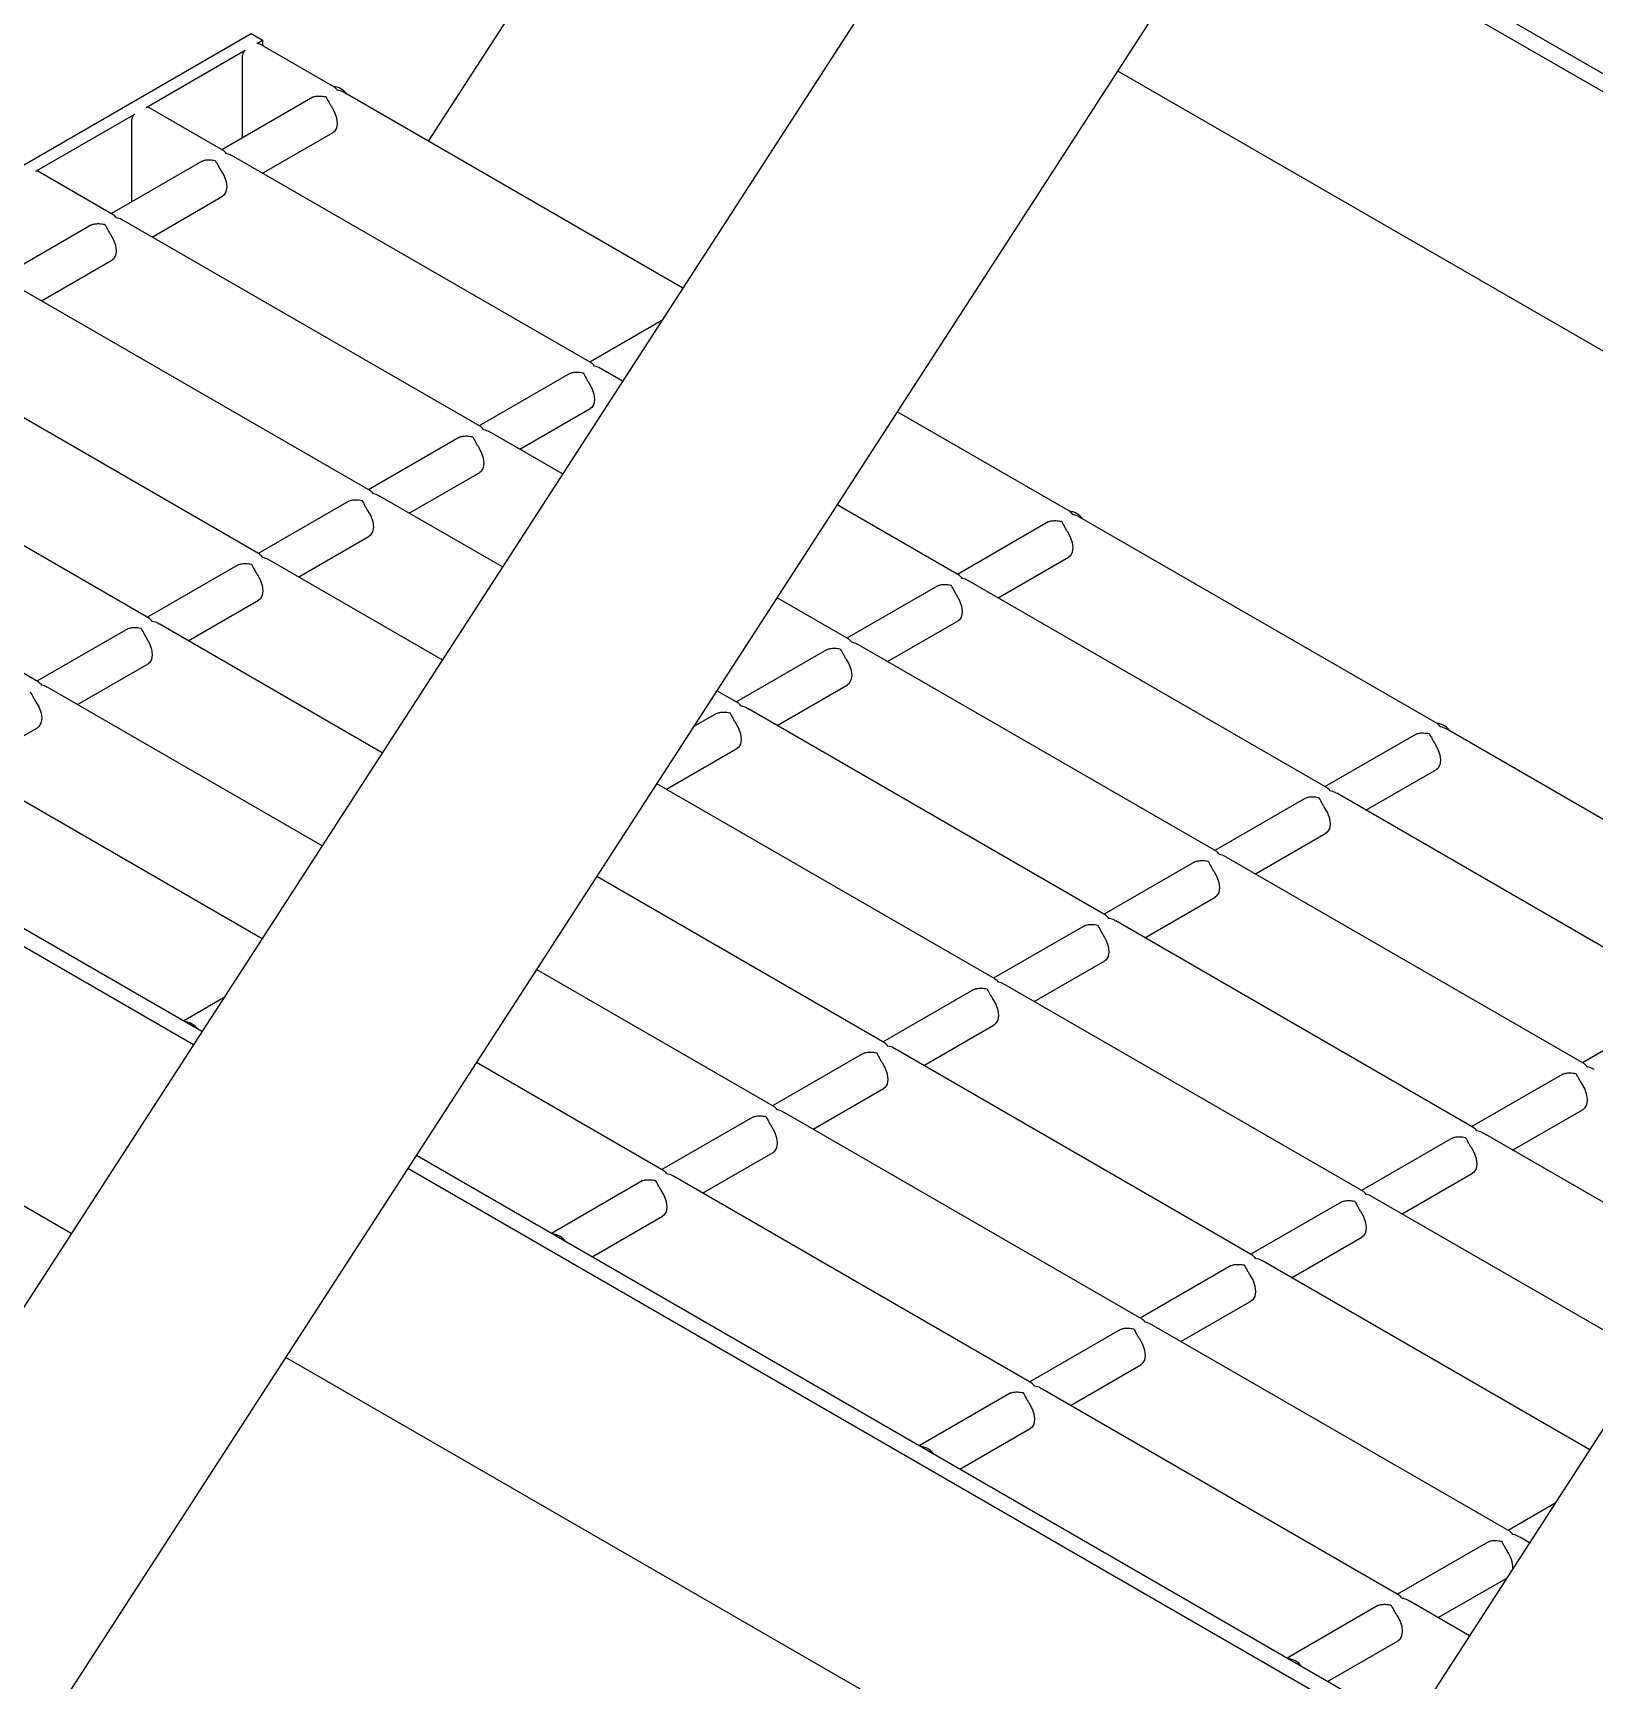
# Model space of a CAD drawing. Header units: millimetres. Extents: x 1293 to 41893, y 1011 to 26911.
# Drawn here: x 5459.7 to 5663, y 19194.6 to 19409.1 of the extents above; entities that cross this region are included whole.
import ezdxf

# ---------------------------------------------------------------- set-up
doc = ezdxf.new("R2010")
doc.units = ezdxf.units.MM
doc.header["$LTSCALE"] = 50

msp = doc.modelspace()

# ---------------------------------------------------------------- linework, layer by layer
at = {"color": 7, "linetype": 'Continuous', "lineweight": 25}
for p, q in [((6656.3393373, 21095.240678), (5272.2882007, 18955.1529985)), ((5304.7024293, 18945.9606662), (6678.9282694, 21070.855991)), ((5973.0051832, 19704.7192473), (5465.037236, 18919.2743192)), ((5539.8946303, 19439.3468567), (5511.1908799, 19394.9637115)), ((5747.3070038, 19355.7336641), (5617.9926011, 19430.3852797)), ((5746.2055366, 19354.0305215), (5616.8911339, 19428.6821371)), ((5356.0395319, 19332.7141502), (5488.1241324, 19408.964967)), ((5488.1241324, 19408.964967), (5489.6231987, 19408.0995744)), ((5488.8748441, 19407.6675584), (5489.6231987, 19408.0995744)), ((5489.6231987, 19408.0995744), (5489.6231987, 19407.4144688)), ((5474.47815, 19399.3565239), (5487.3781347, 19406.8035265)), ((5487.0039574, 19395.3857032), (5487.0039574, 19406.1554324)), ((5498.987325, 19402.0086738), (5489.1394059, 19407.6937564)), ((5730.2960325, 19329.4304669), (5600.9816299, 19404.0820825)), ((5484.5906309, 19393.6976392), (5474.7427118, 19399.3827219)), ((5496.1581137, 19400.6702852), (5484.3352294, 19393.8450793)), ((5496.1581137, 19400.6702852), (5496.3583908, 19400.7552329)), ((5544.3467396, 19375.8232411), (5500.2358455, 19401.2879182)), ((5460.0814559, 19391.0454893), (5472.9814406, 19398.4924919)), ((5472.6072633, 19387.0746686), (5472.6072633, 19397.8443978)), ((5489.6273261, 19390.7900169), (5498.803732, 19396.0874433)), ((5532.4853303, 19366.0486178), (5485.8391515, 19392.9768836)), ((5470.1939369, 19385.3866046), (5460.3460178, 19391.0716873)), ((5481.7614196, 19392.3592506), (5469.9385353, 19385.5340448)), ((5481.7614196, 19392.3592506), (5481.9616968, 19392.4441983)), ((5475.2306321, 19382.4789823), (5484.4070379, 19387.7764087)), ((5518.0886362, 19357.7375832), (5471.4424574, 19384.665849)), ((5467.3647256, 19384.048216), (5455.5418413, 19377.2230102)), ((5467.3647256, 19384.048216), (5467.5650027, 19384.1331637)), ((5460.833938, 19374.1679478), (5470.0103439, 19379.4653741)), ((5503.6919421, 19349.4265486), (5457.0457633, 19376.3548145)), ((5541.6301223, 19371.6226742), (5532.2299287, 19366.196058)), ((5489.2952481, 19341.1155141), (5442.6490693, 19368.0437799)), ((5536.5191993, 19363.7199147), (5533.7338508, 19365.3278622)), ((5529.6561189, 19364.7102292), (5517.8332347, 19357.8850234)), ((5529.6561189, 19364.7102292), (5529.8563961, 19364.7951769)), ((5474.898554, 19332.8044795), (5428.2523752, 19359.7327453)), ((5523.1253314, 19354.829961), (5532.3017372, 19360.1273873)), ((5594.7767236, 19346.710631), (5572.2778794, 19359.6989373)), ((5515.2594249, 19356.3991946), (5515.459702, 19356.4841423)), ((5528.691659, 19351.6165884), (5519.3371567, 19357.0168276)), ((5515.2594249, 19356.3991946), (5503.4365406, 19349.5739888)), ((5460.5018599, 19324.4934449), (5413.8556811, 19351.4217107)), ((5508.7286373, 19346.5189264), (5517.9050432, 19351.8163527)), ((5500.8627308, 19348.08816), (5489.0398465, 19341.2629542)), ((5500.8627308, 19348.08816), (5501.0630079, 19348.1731077)), ((5520.8641187, 19339.5132621), (5504.9404627, 19348.7057931)), ((5580.3800296, 19338.3995964), (5564.4503391, 19347.5956109)), ((5642.6714229, 19319.0616096), (5596.0252442, 19345.9898754)), ((5591.9475123, 19345.3722424), (5580.124628, 19338.5470366)), ((5591.9475123, 19345.3722424), (5592.1477895, 19345.4571901)), ((5494.3319433, 19338.2078918), (5503.5083491, 19343.5053181)), ((5480.62495, 19277.2934878), (5371.8304049, 19340.0992419)), ((5481.7264172, 19278.9966305), (5373.9658534, 19341.2054798)), ((5486.4660367, 19339.7771255), (5474.6431525, 19332.9519196)), ((5486.4660367, 19339.7771255), (5486.6663139, 19339.8620732)), ((5513.0365784, 19327.4099358), (5490.5437686, 19340.3947585)), ((5585.4167248, 19335.4919741), (5594.5931306, 19340.7894005)), ((5628.2747289, 19310.750575), (5581.6285501, 19337.6788408)), ((5479.9352492, 19329.8968572), (5489.1116551, 19335.1942836)), ((5565.9833355, 19330.0885618), (5556.6227988, 19335.4922846)), ((5577.5508182, 19337.0612078), (5565.727934, 19330.236002)), ((5577.5508182, 19337.0612078), (5577.7510954, 19337.1461555)), ((5472.0693427, 19331.4660909), (5460.2464584, 19324.6408851)), ((5472.0693427, 19331.4660909), (5472.2696198, 19331.5510386)), ((5505.2090381, 19315.3066094), (5476.1470745, 19332.0837239)), ((5571.0200307, 19327.1809396), (5580.1964366, 19332.4783659)), ((5563.1541242, 19328.7501732), (5551.3312399, 19321.9249674)), ((5563.1541242, 19328.7501732), (5563.3544013, 19328.8351209)), ((5613.8780348, 19302.4395404), (5567.231856, 19329.3678063)), ((5465.5385551, 19321.5858226), (5474.714961, 19326.883249)), ((5497.3814978, 19303.2032831), (5461.7503805, 19323.7726893)), ((5551.5866414, 19321.7775272), (5548.7952585, 19323.3889583)), ((5556.6233366, 19318.869905), (5565.7997425, 19324.1673313)), ((5548.7574301, 19320.4391387), (5545.7734848, 19318.7165437)), ((5548.7574301, 19320.4391387), (5548.9577073, 19320.5240864)), ((5599.4813407, 19294.1285059), (5552.835162, 19321.0567717)), ((5451.1418611, 19313.2747881), (5460.3182669, 19318.5722144)), ((5690.5661223, 19291.4125882), (5643.9199435, 19318.340854)), ((5542.2266426, 19310.5588704), (5551.4030484, 19315.8562968)), ((5639.8422116, 19317.723221), (5628.0193273, 19310.8980152)), ((5639.8422116, 19317.723221), (5640.0424888, 19317.8081687)), ((5464.715446, 19252.6934332), (5357.5385983, 19314.5653104)), ((5489.5539575, 19291.0999568), (5447.3536864, 19315.4616548)), ((5633.3114241, 19307.8429528), (5642.4878299, 19313.1403791)), ((5585.0846467, 19285.8174713), (5540.9677182, 19311.285632)), ((5625.4455176, 19309.4121864), (5613.6226333, 19302.5869806)), ((5625.4455176, 19309.4121864), (5625.6457947, 19309.4971341)), ((5676.1694282, 19283.1015536), (5629.5232494, 19310.0298195)), ((5618.91473, 19299.5319182), (5628.0911359, 19304.8293445)), ((5611.0488235, 19301.1011518), (5599.2259392, 19294.275946)), ((5611.0488235, 19301.1011518), (5611.2491006, 19301.1860996)), ((5661.7727341, 19274.790519), (5615.1265553, 19301.7187849)), ((5570.6879526, 19277.5064367), (5533.1401779, 19299.1823056)), ((5604.518036, 19291.2208836), (5613.6944418, 19296.5183099)), ((5596.6521294, 19292.7901173), (5584.8292451, 19285.9649114)), ((5596.6521294, 19292.7901173), (5596.8524066, 19292.875065)), ((5647.3760401, 19266.4794845), (5600.7298613, 19293.4077503)), ((5590.1213419, 19282.909849), (5599.2977477, 19288.2072754)), ((5556.2912586, 19269.1954021), (5525.3126376, 19287.0789793)), ((5582.2554354, 19284.4790827), (5570.4325511, 19277.6538769)), ((5582.2554354, 19284.4790827), (5582.4557125, 19284.5640304)), ((5632.979346, 19258.1684499), (5586.3331672, 19285.0967157)), ((5484.5607185, 19283.3791658), (5479.3477696, 19280.3697945)), ((5673.3402169, 19281.763165), (5661.5173326, 19274.9379592)), ((5575.7246478, 19274.5988144), (5584.9010537, 19279.8962408)), ((5541.8945645, 19260.8843675), (5517.4850973, 19274.975653)), ((5567.8587413, 19276.1680481), (5556.035857, 19269.3428423)), ((5567.8587413, 19276.1680481), (5568.0590184, 19276.2529958)), ((5618.5826519, 19249.8574153), (5571.9364731, 19276.7856811)), ((5658.9435228, 19273.4521305), (5647.1206385, 19266.6269246)), ((5658.9435228, 19273.4521305), (5659.1437999, 19273.5370782)), ((5561.3279538, 19266.2877799), (5570.5043596, 19271.5852062)), ((5652.4127353, 19263.5718622), (5661.5891411, 19268.8692886)), ((5553.4620472, 19267.8570135), (5541.639163, 19261.0318077)), ((5553.4620472, 19267.8570135), (5553.6623244, 19267.9419612)), ((5604.1859579, 19241.5463807), (5557.5397791, 19268.4746466)), ((5644.5468287, 19265.1410959), (5632.7239445, 19258.3158901)), ((5644.5468287, 19265.1410959), (5644.7471059, 19265.2260436)), ((5678.1096612, 19248.7373426), (5648.6245606, 19265.7587289)), ((5638.9719597, 19188.220711), (5509.657557, 19262.8723267)), ((5546.9312597, 19257.9767453), (5556.1076655, 19263.2741716)), ((5637.8704925, 19186.5175684), (5508.5560898, 19261.1691841)), ((5589.7892638, 19233.2353462), (5543.143085, 19260.163612)), ((5638.0160412, 19255.2608276), (5647.1924471, 19260.558254)), ((5539.0653532, 19259.545979), (5527.2424689, 19252.7207731)), ((5539.0653532, 19259.545979), (5539.2656303, 19259.6309267)), ((5630.1501347, 19256.8300613), (5618.3272504, 19250.0048555)), ((5630.1501347, 19256.8300613), (5630.3504118, 19256.915009)), ((5670.2821209, 19236.6340163), (5634.2278665, 19257.4476943)), ((5532.5345656, 19249.6657107), (5541.7109715, 19254.9631371)), ((5623.6193471, 19246.9497931), (5632.795753, 19252.2472194)), ((5615.7534406, 19248.5190267), (5603.9305563, 19241.6938209)), ((5615.7534406, 19248.5190267), (5615.9537178, 19248.6039744)), ((5662.4545806, 19224.53069), (5619.8311725, 19249.1366598)), ((5609.2226531, 19238.6387585), (5618.3990589, 19243.9361848)), ((5652.0806572, 19213.8973593), (5605.4344784, 19240.8256252)), ((5601.3567465, 19240.2079921), (5589.5338623, 19233.3827863)), ((5601.3567465, 19240.2079921), (5601.5570237, 19240.2929399)), ((5621.9609884, 19161.9175138), (5492.6465858, 19236.5691294)), ((5594.825959, 19230.3277239), (5604.0023649, 19235.6251502)), ((5637.6839631, 19205.5863248), (5591.0377843, 19232.5145906)), ((5586.9600525, 19231.8969576), (5575.1371682, 19225.0717517)), ((5586.9600525, 19231.8969576), (5587.1603296, 19231.9819053)), ((5580.4292649, 19222.0166893), (5589.6056708, 19227.3141157)), ((5657.9655346, 19217.5895071), (5651.8252556, 19214.0447995)), ((5654.6270403, 19212.4273637), (5653.3291777, 19213.1766038)), ((5649.2514459, 19212.5589708), (5637.4285616, 19205.7337649)), ((5649.2514459, 19212.5589708), (5649.451723, 19212.6439185)), ((5642.7206583, 19202.6787025), (5651.6596843, 19207.8390924)), ((5634.8547518, 19204.2479362), (5623.0318675, 19197.4227304)), ((5634.8547518, 19204.2479362), (5635.0550289, 19204.3328839)), ((5646.7995, 19200.3240373), (5638.9324836, 19204.8655692)), ((5628.3239643, 19194.3676679), (5637.5003701, 19199.6650943))]:
    msp.add_line(p, q, dxfattribs=at)
at = {"color": 7, "linetype": 'Continuous', "lineweight": 25, "flags": 128}
for points in [[(5498.6034549, 19399.459185), (5499.008977, 19398.743276), (5499.2667095, 19397.992122), (5499.3517253, 19397.2783727), (5499.2558018, 19396.6710602), (5498.9882165, 19396.2289221), (5498.803732, 19396.0874433)], [(5484.2067608, 19391.1481504), (5484.6122829, 19390.4322414), (5484.8700155, 19389.6810874), (5484.9550312, 19388.9673381), (5484.8591077, 19388.3600256), (5484.5915224, 19387.9178876), (5484.4070379, 19387.7764087)], [(5469.8100667, 19382.8371158), (5470.2155888, 19382.1212068), (5470.4733214, 19381.3700528), (5470.5583372, 19380.6563035), (5470.4624137, 19380.048991), (5470.1948284, 19379.606853), (5470.0103439, 19379.4653741)], [(5532.1014601, 19363.499129), (5532.5069822, 19362.78322), (5532.7647148, 19362.032066), (5532.8497306, 19361.3183167), (5532.753807, 19360.7110042), (5532.4862217, 19360.2688662), (5532.3017372, 19360.1273873)], [(5517.704766, 19355.1880944), (5518.1102881, 19354.4721854), (5518.3680207, 19353.7210314), (5518.4530365, 19353.0072821), (5518.357113, 19352.3999696), (5518.0895277, 19351.9578316), (5517.9050432, 19351.8163527)], [(5503.308072, 19346.8770599), (5503.7135941, 19346.1611508), (5503.9713266, 19345.4099968), (5504.0563424, 19344.6962476), (5503.9604189, 19344.088935), (5503.6928336, 19343.646797), (5503.5083491, 19343.5053181)], [(5594.3928535, 19344.1611422), (5594.7983756, 19343.4452332), (5595.0561081, 19342.6940792), (5595.1411239, 19341.9803299), (5595.0452004, 19341.3730174), (5594.7776151, 19340.9308794), (5594.5931306, 19340.7894005)], [(5488.9113779, 19338.5660253), (5489.3169, 19337.8501163), (5489.5746326, 19337.0989623), (5489.6596484, 19336.385213), (5489.5637249, 19335.7779005), (5489.2961395, 19335.3357624), (5489.1116551, 19335.1942836)], [(5579.9961594, 19335.8501076), (5580.4016815, 19335.1341986), (5580.6594141, 19334.3830446), (5580.7444299, 19333.6692953), (5580.6485064, 19333.0619828), (5580.380921, 19332.6198448), (5580.1964366, 19332.4783659)], [(5474.5146838, 19330.2549907), (5474.9202059, 19329.5390817), (5475.1779385, 19328.7879277), (5475.2629543, 19328.0741784), (5475.1670308, 19327.4668659), (5474.8994455, 19327.0247279), (5474.714961, 19326.883249)], [(5565.5994654, 19327.5390731), (5566.0049875, 19326.823164), (5566.26272, 19326.07201), (5566.3477358, 19325.3582607), (5566.2518123, 19324.7509482), (5565.984227, 19324.3088102), (5565.7997425, 19324.1673313)], [(5460.1179898, 19321.9439561), (5460.5235119, 19321.2280471), (5460.7812444, 19320.4768931), (5460.8662602, 19319.7631438), (5460.7703367, 19319.1558313), (5460.5027514, 19318.7136933), (5460.3182669, 19318.5722144)], [(5551.2027713, 19319.2280385), (5551.6082934, 19318.5121295), (5551.866026, 19317.7609754), (5551.9510417, 19317.0472262), (5551.8551182, 19316.4399137), (5551.5875329, 19315.9977756), (5551.4030484, 19315.8562968)], [(5642.2875528, 19316.5121208), (5642.6930749, 19315.7962118), (5642.9508075, 19315.0450578), (5643.0358232, 19314.3313085), (5642.9398997, 19313.723996), (5642.6723144, 19313.281858), (5642.4878299, 19313.1403791)], [(5627.8908587, 19308.2010863), (5628.2963808, 19307.4851772), (5628.5541134, 19306.7340232), (5628.6391292, 19306.0202739), (5628.5432057, 19305.4129614), (5628.2756204, 19304.9708234), (5628.0911359, 19304.8293445)], [(5613.4941647, 19299.8900517), (5613.8996868, 19299.1741426), (5614.1574193, 19298.4229886), (5614.2424351, 19297.7092394), (5614.1465116, 19297.1019268), (5613.8789263, 19296.6597888), (5613.6944418, 19296.5183099)], [(5599.0974706, 19291.5790171), (5599.5029927, 19290.8631081), (5599.7607253, 19290.1119541), (5599.845741, 19289.3982048), (5599.7498175, 19288.7908923), (5599.4822322, 19288.3487542), (5599.2977477, 19288.2072754)], [(5584.7007765, 19283.2679825), (5585.1062986, 19282.5520735), (5585.3640312, 19281.8009195), (5585.449047, 19281.0871702), (5585.3531235, 19280.4798577), (5585.0855382, 19280.0377197), (5584.9010537, 19279.8962408)], [(5570.3040825, 19274.9569479), (5570.7096046, 19274.2410389), (5570.9673371, 19273.4898849), (5571.0523529, 19272.7761356), (5570.9564294, 19272.1688231), (5570.6888441, 19271.7266851), (5570.5043596, 19271.5852062)], [(5661.388864, 19272.2410303), (5661.7943861, 19271.5251213), (5662.0521186, 19270.7739672), (5662.1371344, 19270.060218), (5662.0412109, 19269.4529055), (5661.7736256, 19269.0107674), (5661.5891411, 19268.8692886)], [(5555.9073884, 19266.6459134), (5556.3129105, 19265.9300043), (5556.5706431, 19265.1788503), (5556.6556589, 19264.465101), (5556.5597353, 19263.8577885), (5556.29215, 19263.4156505), (5556.1076655, 19263.2741716)], [(5646.9921699, 19263.9299957), (5647.397692, 19263.2140867), (5647.6554246, 19262.4629327), (5647.7404404, 19261.7491834), (5647.6445169, 19261.1418709), (5647.3769315, 19260.6997329), (5647.1924471, 19260.558254)], [(5541.5106943, 19258.3348788), (5541.9162164, 19257.6189698), (5542.173949, 19256.8678157), (5542.2589648, 19256.1540665), (5542.1630413, 19255.546754), (5541.895456, 19255.1046159), (5541.7109715, 19254.9631371)], [(5632.5954758, 19255.6189611), (5633.0009979, 19254.9030521), (5633.2587305, 19254.1518981), (5633.3437463, 19253.4381488), (5633.2478228, 19252.8308363), (5632.9802375, 19252.3886983), (5632.795753, 19252.2472194)], [(5618.1987818, 19247.3079266), (5618.6043039, 19246.5920175), (5618.8620364, 19245.8408635), (5618.9470522, 19245.1271142), (5618.8511287, 19244.5198017), (5618.5835434, 19244.0776637), (5618.3990589, 19243.9361848)], [(5603.8020877, 19238.996892), (5604.2076098, 19238.2809829), (5604.4653424, 19237.5298289), (5604.5503582, 19236.8160797), (5604.4544347, 19236.2087671), (5604.1868493, 19235.7666291), (5604.0023649, 19235.6251502)], [(5589.4053937, 19230.6858574), (5589.8109158, 19229.9699484), (5590.0686483, 19229.2187944), (5590.1536641, 19228.5050451), (5590.0577406, 19227.8977326), (5589.7901553, 19227.4555945), (5589.6056708, 19227.3141157)], [(5637.300093, 19203.036836), (5637.7056151, 19202.320927), (5637.9633476, 19201.569773), (5638.0483634, 19200.8560237), (5637.9524399, 19200.2487112), (5637.6848546, 19199.8065732), (5637.5003701, 19199.6650943)]]:
    msp.add_lwpolyline(points, dxfattribs=at)
at = {"color": 7, "linetype": 'Continuous', "lineweight": 25}
for centre, radius, start, end in [((5487.8163426, 19406.1184643), 0.8132259, 122.60547834, 177.394521513), ((5489.0298476, 19407.4511921), 0.2661588, 65.692880954, 125.617577476), ((5498.6250895, 19399.6752366), 2.4244652, 35.264662608, 84.740713925), ((5474.6331535, 19399.1401575), 0.2661588, 65.692880954, 125.617577476), ((5473.4196485, 19397.8074297), 0.8132259, 122.60547834, 177.394521514), ((5460.2364595, 19390.8291229), 0.2661588, 65.692880955, 125.617577474), ((5594.4144882, 19344.3771938), 2.4244652, 35.264662607, 84.740713925), ((5642.3091875, 19316.7281724), 2.4244652, 35.264662607, 84.740713925), ((5479.2409357, 19277.8889172), 2.4244652, 35.264662608, 84.740713925), ((5527.135635, 19250.2398958), 2.4244652, 35.264662608, 84.740713925), ((5575.0303343, 19222.5908744), 2.4244652, 35.264662607, 84.740713925), ((5648.7153255, 19209.1126341), 3.7263111, 358.995366603, 36.85932297), ((5622.9250336, 19194.941853), 2.4244652, 35.264662608, 84.740713925)]:
    msp.add_arc(centre, radius, start, end, dxfattribs=at)
for points, knots in [([(5499.3518095, 19401.619335), (5499.3508107, 19401.6208438), (5499.2345774, 19401.7964177), (5499.1085665, 19401.8972395), (5498.9836385, 19401.9971949)], [0, 0, 0, 0, 0.0085933525, 1, 1, 1, 1]), ([(5500.2242146, 19401.2711741), (5500.1731983, 19401.3073166), (5499.9139827, 19401.4909586), (5499.5966843, 19401.5650668), (5499.3544246, 19401.6187555), (5499.3518095, 19401.619335)], [0, 0, 0, 0, 0.1951000564, 0.9913114514, 1, 1, 1, 1]), ([(5496.3583908, 19400.7552329), (5496.4228059, 19400.7713909), (5496.6340562, 19400.8243816), (5497.15015, 19400.8614054), (5497.6101753, 19400.8091204), (5497.8524846, 19400.7558778), (5497.8551002, 19400.7553031)], [0, 0, 0, 0, 0.1723614537, 0.5652622383, 0.9953071929, 1, 1, 1, 1]), ([(5497.8551002, 19400.7553031), (5497.8560992, 19400.7537912), (5497.9811564, 19400.5645345), (5498.1672987, 19400.212619), (5498.42631, 19399.7288273), (5498.5595797, 19399.5259699), (5498.6034549, 19399.459185)], [0, 0, 0, 0, 0.0046971273, 0.5879730072, 0.8643521995, 1, 1, 1, 1]), ([(5484.9551155, 19393.3083004), (5484.9541166, 19393.3098092), (5484.8378833, 19393.4853831), (5484.7118725, 19393.5862049), (5484.5869445, 19393.6861603)], [0, 0, 0, 0, 0.0085933525, 1, 1, 1, 1]), ([(5485.8275205, 19392.9601395), (5485.7765043, 19392.9962821), (5485.5172886, 19393.179924), (5485.1999902, 19393.2540322), (5484.9577306, 19393.3077209), (5484.9551155, 19393.3083004)], [0, 0, 0, 0, 0.1951000564, 0.9913114514, 1, 1, 1, 1]), ([(5481.9616968, 19392.4441983), (5482.0261118, 19392.4603564), (5482.2373621, 19392.513347), (5482.7534559, 19392.5503708), (5483.2134812, 19392.4980858), (5483.4557905, 19392.4448432), (5483.4584061, 19392.4442685)], [0, 0, 0, 0, 0.1723614537, 0.5652622383, 0.9953071929, 1, 1, 1, 1]), ([(5483.4584061, 19392.4442685), (5483.4594052, 19392.4427566), (5483.5844623, 19392.2534999), (5483.7706046, 19391.9015845), (5484.0296159, 19391.4177927), (5484.1628856, 19391.2149353), (5484.2067608, 19391.1481504)], [0, 0, 0, 0, 0.00469712726, 0.5879730072, 0.8643521995, 1, 1, 1, 1]), ([(5470.5584214, 19384.9972659), (5470.5574226, 19384.9987746), (5470.4411893, 19385.1743486), (5470.3151784, 19385.2751703), (5470.1902504, 19385.3751257)], [0, 0, 0, 0, 0.0085933525, 1, 1, 1, 1]), ([(5471.4308264, 19384.6491049), (5471.3798102, 19384.6852475), (5471.1205945, 19384.8688895), (5470.8032961, 19384.9429976), (5470.5610365, 19384.9966863), (5470.5584214, 19384.9972659)], [0, 0, 0, 0, 0.1951000564, 0.9913114514, 1, 1, 1, 1]), ([(5467.5650027, 19384.1331637), (5467.6294178, 19384.1493218), (5467.8406681, 19384.2023124), (5468.3567619, 19384.2393362), (5468.8167871, 19384.1870512), (5469.0590964, 19384.1338087), (5469.0617121, 19384.1332339)], [0, 0, 0, 0, 0.1723614537, 0.5652622383, 0.9953071929, 1, 1, 1, 1]), ([(5469.0617121, 19384.1332339), (5469.0627111, 19384.131722), (5469.1877682, 19383.9424653), (5469.3739106, 19383.5905499), (5469.6329219, 19383.1067582), (5469.7661916, 19382.9039007), (5469.8100667, 19382.8371158)], [0, 0, 0, 0, 0.00469712726, 0.5879730072, 0.8643521995, 1, 1, 1, 1]), ([(5532.8498148, 19365.659279), (5532.848816, 19365.6607878), (5532.7325826, 19365.8363618), (5532.6065718, 19365.9371835), (5532.4816438, 19366.0371389)], [0, 0, 0, 0, 0.0085933525, 1, 1, 1, 1]), ([(5533.7222198, 19365.3111181), (5533.6712036, 19365.3472607), (5533.4119879, 19365.5309027), (5533.0946895, 19365.6050108), (5532.8524299, 19365.6586995), (5532.8498148, 19365.659279)], [0, 0, 0, 0, 0.1951000565, 0.9913114514, 1, 1, 1, 1]), ([(5529.8563961, 19364.7951769), (5529.9208112, 19364.811335), (5530.1320615, 19364.8643256), (5530.6481552, 19364.9013494), (5531.1081805, 19364.8490644), (5531.3504898, 19364.7958219), (5531.3531054, 19364.7952471)], [0, 0, 0, 0, 0.1723614537, 0.5652622384, 0.9953071929, 1, 1, 1, 1]), ([(5531.3531054, 19364.7952471), (5531.3541045, 19364.7937352), (5531.4791616, 19364.6044785), (5531.6653039, 19364.2525631), (5531.9243152, 19363.7687714), (5532.057585, 19363.5659139), (5532.1014601, 19363.499129)], [0, 0, 0, 0, 0.0046971273, 0.5879730073, 0.8643521995, 1, 1, 1, 1]), ([(5515.459702, 19356.4841423), (5515.5241171, 19356.5003004), (5515.7353674, 19356.553291), (5516.2514612, 19356.5903148), (5516.7114864, 19356.5380298), (5516.9537957, 19356.4847873), (5516.9564114, 19356.4842125)], [0, 0, 0, 0, 0.1723614537, 0.5652622384, 0.9953071929, 1, 1, 1, 1]), ([(5516.9564114, 19356.4842125), (5516.9574104, 19356.4827006), (5517.0824675, 19356.293444), (5517.2686099, 19355.9415285), (5517.5276212, 19355.4577368), (5517.6608909, 19355.2548793), (5517.704766, 19355.1880944)], [0, 0, 0, 0, 0.0046971273, 0.5879730073, 0.8643521995, 1, 1, 1, 1]), ([(5518.4531207, 19357.3482445), (5518.4521219, 19357.3497532), (5518.3358886, 19357.5253272), (5518.2098777, 19357.6261489), (5518.0849497, 19357.7261043)], [0, 0, 0, 0, 0.0085933525, 1, 1, 1, 1]), ([(5519.3255258, 19357.0000835), (5519.2745095, 19357.0362261), (5519.0152938, 19357.2198681), (5518.6979954, 19357.2939762), (5518.4557358, 19357.3476649), (5518.4531207, 19357.3482445)], [0, 0, 0, 0, 0.1951000565, 0.9913114514, 1, 1, 1, 1]), ([(5501.0630079, 19348.1731077), (5501.127423, 19348.1892658), (5501.3386733, 19348.2422564), (5501.8547671, 19348.2792803), (5502.3147924, 19348.2269952), (5502.5571017, 19348.1737527), (5502.5597173, 19348.173178)], [0, 0, 0, 0, 0.1723614537, 0.5652622384, 0.9953071929, 1, 1, 1, 1]), ([(5502.5597173, 19348.173178), (5502.5607163, 19348.1716661), (5502.6857735, 19347.9824094), (5502.8719158, 19347.6304939), (5503.1309271, 19347.1467022), (5503.2641968, 19346.9438447), (5503.308072, 19346.8770599)], [0, 0, 0, 0, 0.0046971273, 0.5879730073, 0.8643521995, 1, 1, 1, 1]), ([(5504.0564267, 19349.0372099), (5504.0554278, 19349.0387187), (5503.9391945, 19349.2142926), (5503.8131836, 19349.3151144), (5503.6882556, 19349.4150697)], [0, 0, 0, 0, 0.0085933525, 1, 1, 1, 1]), ([(5504.9288317, 19348.6890489), (5504.8778154, 19348.7251915), (5504.6185998, 19348.9088335), (5504.3013014, 19348.9829417), (5504.0590417, 19349.0366303), (5504.0564267, 19349.0372099)], [0, 0, 0, 0, 0.1951000565, 0.9913114514, 1, 1, 1, 1]), ([(5595.1412082, 19346.3212922), (5595.1402093, 19346.322801), (5595.023976, 19346.4983749), (5594.8979652, 19346.5991967), (5594.7730371, 19346.6991521)], [0, 0, 0, 0, 0.0085933525, 1, 1, 1, 1]), ([(5596.0136132, 19345.9731313), (5595.9625969, 19346.0092739), (5595.7033813, 19346.1929158), (5595.3860829, 19346.267024), (5595.1438233, 19346.3207127), (5595.1412082, 19346.3212922)], [0, 0, 0, 0, 0.1951000565, 0.9913114514, 1, 1, 1, 1]), ([(5592.1477895, 19345.4571901), (5592.2122045, 19345.4733482), (5592.4234548, 19345.5263388), (5592.9395486, 19345.5633626), (5593.3995739, 19345.5110776), (5593.6418832, 19345.457835), (5593.6444988, 19345.4572603)], [0, 0, 0, 0, 0.1723614537, 0.56526223839, 0.99530719289, 1, 1, 1, 1]), ([(5593.6444988, 19345.4572603), (5593.6454978, 19345.4557484), (5593.770555, 19345.2664917), (5593.9566973, 19344.9145763), (5594.2157086, 19344.4307845), (5594.3489783, 19344.2279271), (5594.3928535, 19344.1611422)], [0, 0, 0, 0, 0.00469712726, 0.58797300735, 0.86435219951, 1, 1, 1, 1]), ([(5486.6663139, 19339.8620732), (5486.730729, 19339.8782312), (5486.9419793, 19339.9312219), (5487.4580731, 19339.9682457), (5487.9180983, 19339.9159607), (5488.1604076, 19339.8627181), (5488.1630232, 19339.8621434)], [0, 0, 0, 0, 0.1723614537, 0.5652622384, 0.9953071929, 1, 1, 1, 1]), ([(5488.1630232, 19339.8621434), (5488.1640223, 19339.8606315), (5488.2890794, 19339.6713748), (5488.4752217, 19339.3194593), (5488.734233, 19338.8356676), (5488.8675028, 19338.6328102), (5488.9113779, 19338.5660253)], [0, 0, 0, 0, 0.0046971273, 0.5879730073, 0.8643521995, 1, 1, 1, 1]), ([(5489.6597326, 19340.7261753), (5489.6587338, 19340.7276841), (5489.5425004, 19340.903258), (5489.4164896, 19341.0040798), (5489.2915616, 19341.1040352)], [0, 0, 0, 0, 0.0085933525, 1, 1, 1, 1]), ([(5490.5321376, 19340.3780144), (5490.4811214, 19340.4141569), (5490.2219057, 19340.5977989), (5489.9046073, 19340.6719071), (5489.6623477, 19340.7255958), (5489.6597326, 19340.7261753)], [0, 0, 0, 0, 0.1951000565, 0.9913114514, 1, 1, 1, 1]), ([(5577.7510954, 19337.1461555), (5577.8155105, 19337.1623136), (5578.0267608, 19337.2153042), (5578.5428546, 19337.252328), (5579.0028798, 19337.200043), (5579.2451891, 19337.1468005), (5579.2478047, 19337.1462257)], [0, 0, 0, 0, 0.1723614537, 0.5652622384, 0.9953071929, 1, 1, 1, 1]), ([(5580.7445141, 19338.0102577), (5580.7435153, 19338.0117664), (5580.627282, 19338.1873404), (5580.5012711, 19338.2881621), (5580.3763431, 19338.3881175)], [0, 0, 0, 0, 0.0085933525, 1, 1, 1, 1]), ([(5581.6169191, 19337.6620967), (5581.5659029, 19337.6982393), (5581.3066872, 19337.8818813), (5580.9893888, 19337.9559894), (5580.7471292, 19338.0096781), (5580.7445141, 19338.0102577)], [0, 0, 0, 0, 0.1951000565, 0.9913114514, 1, 1, 1, 1]), ([(5579.2478047, 19337.1462257), (5579.2488038, 19337.1447138), (5579.3738609, 19336.9554571), (5579.5600032, 19336.6035417), (5579.8190146, 19336.11975), (5579.9522843, 19335.9168925), (5579.9961594, 19335.8501076)], [0, 0, 0, 0, 0.00469712726, 0.58797300735, 0.86435219951, 1, 1, 1, 1]), ([(5472.2696198, 19331.5510386), (5472.3340349, 19331.5671967), (5472.5452852, 19331.6201873), (5473.061379, 19331.6572111), (5473.5214042, 19331.6049261), (5473.7637135, 19331.5516835), (5473.7663292, 19331.5511088)], [0, 0, 0, 0, 0.1723614537, 0.5652622384, 0.9953071929, 1, 1, 1, 1]), ([(5473.7663292, 19331.5511088), (5473.7673282, 19331.5495969), (5473.8923853, 19331.3603402), (5474.0785277, 19331.0084247), (5474.337539, 19330.524633), (5474.4708087, 19330.3217756), (5474.5146838, 19330.2549907)], [0, 0, 0, 0, 0.0046971273, 0.5879730073, 0.8643521995, 1, 1, 1, 1]), ([(5475.2630385, 19332.4151407), (5475.2620397, 19332.4166495), (5475.1458064, 19332.5922234), (5475.0197955, 19332.6930452), (5474.8948675, 19332.7930006)], [0, 0, 0, 0, 0.0085933525, 1, 1, 1, 1]), ([(5476.1354436, 19332.0669798), (5476.0844273, 19332.1031224), (5475.8252116, 19332.2867643), (5475.5079132, 19332.3608725), (5475.2656536, 19332.4145612), (5475.2630385, 19332.4151407)], [0, 0, 0, 0, 0.1951000565, 0.9913114514, 1, 1, 1, 1]), ([(5563.3544013, 19328.8351209), (5563.4188164, 19328.851279), (5563.6300667, 19328.9042696), (5564.1461605, 19328.9412935), (5564.6061858, 19328.8890084), (5564.8484951, 19328.8357659), (5564.8511107, 19328.8351912)], [0, 0, 0, 0, 0.1723614537, 0.5652622384, 0.9953071929, 1, 1, 1, 1]), ([(5564.8511107, 19328.8351912), (5564.8521097, 19328.8336792), (5564.9771668, 19328.6444226), (5565.1633092, 19328.2925071), (5565.4223205, 19327.8087154), (5565.5555902, 19327.6058579), (5565.5994654, 19327.5390731)], [0, 0, 0, 0, 0.0046971273, 0.5879730074, 0.8643521995, 1, 1, 1, 1]), ([(5566.34782, 19329.6992231), (5566.3468212, 19329.7007318), (5566.2305879, 19329.8763058), (5566.104577, 19329.9771276), (5565.979649, 19330.0770829)], [0, 0, 0, 0, 0.0085933525, 1, 1, 1, 1]), ([(5567.2202251, 19329.3510621), (5567.1692088, 19329.3872047), (5566.9099932, 19329.5708467), (5566.5926948, 19329.6449549), (5566.3504351, 19329.6986435), (5566.34782, 19329.6992231)], [0, 0, 0, 0, 0.1951000565, 0.9913114514, 1, 1, 1, 1]), ([(5460.8663445, 19324.1041062), (5460.8653456, 19324.1056149), (5460.7491123, 19324.2811889), (5460.6231015, 19324.3820106), (5460.4981734, 19324.481966)], [0, 0, 0, 0, 0.0085933525, 1, 1, 1, 1]), ([(5459.3696351, 19323.2400742), (5459.3706341, 19323.2385623), (5459.4956913, 19323.0493056), (5459.6818336, 19322.6973902), (5459.9408449, 19322.2135985), (5460.0741146, 19322.010741), (5460.1179898, 19321.9439561)], [0, 0, 0, 0, 0.0046971273, 0.5879730073, 0.8643521995, 1, 1, 1, 1]), ([(5461.7387495, 19323.7559452), (5461.6877332, 19323.7920878), (5461.4285176, 19323.9757298), (5461.1112192, 19324.0498379), (5460.8689595, 19324.1035266), (5460.8663445, 19324.1041062)], [0, 0, 0, 0, 0.1951000565, 0.9913114514, 1, 1, 1, 1]), ([(5548.9577073, 19320.5240864), (5549.0221223, 19320.5402444), (5549.2333726, 19320.5932351), (5549.7494664, 19320.6302589), (5550.2094917, 19320.5779739), (5550.451801, 19320.5247313), (5550.4544166, 19320.5241566)], [0, 0, 0, 0, 0.1723614537, 0.5652622384, 0.9953071929, 1, 1, 1, 1]), ([(5550.4544166, 19320.5241566), (5550.4554157, 19320.5226447), (5550.5804728, 19320.333388), (5550.7666151, 19319.9814725), (5551.0256264, 19319.4976808), (5551.1588961, 19319.2948233), (5551.2027713, 19319.2280385)], [0, 0, 0, 0, 0.0046971273, 0.5879730074, 0.8643521995, 1, 1, 1, 1]), ([(5551.951126, 19321.3881885), (5551.9501271, 19321.3896973), (5551.8338938, 19321.5652712), (5551.707883, 19321.666093), (5551.582955, 19321.7660483)], [0, 0, 0, 0, 0.0085933525, 1, 1, 1, 1]), ([(5552.823531, 19321.0400275), (5552.7725148, 19321.0761701), (5552.5132991, 19321.2598121), (5552.1960007, 19321.3339203), (5551.9537411, 19321.387609), (5551.951126, 19321.3881885)], [0, 0, 0, 0, 0.1951000565, 0.9913114514, 1, 1, 1, 1]), ([(5640.0424888, 19317.8081687), (5640.1069038, 19317.8243268), (5640.3181541, 19317.8773174), (5640.8342479, 19317.9143412), (5641.2942732, 19317.8620562), (5641.5365825, 19317.8088137), (5641.5391981, 19317.8082389)], [0, 0, 0, 0, 0.1723614537, 0.5652622384, 0.9953071929, 1, 1, 1, 1]), ([(5643.0359075, 19318.6722708), (5643.0349086, 19318.6737796), (5642.9186753, 19318.8493536), (5642.7926645, 19318.9501753), (5642.6677365, 19319.0501307)], [0, 0, 0, 0, 0.0085933525, 1, 1, 1, 1]), ([(5643.9083125, 19318.3241099), (5643.8572963, 19318.3602525), (5643.5980806, 19318.5438945), (5643.2807822, 19318.6180026), (5643.0385226, 19318.6716913), (5643.0359075, 19318.6722708)], [0, 0, 0, 0, 0.1951000566, 0.9913114514, 1, 1, 1, 1]), ([(5641.5391981, 19317.8082389), (5641.5401972, 19317.806727), (5641.6652543, 19317.6174703), (5641.8513966, 19317.2655549), (5642.1104079, 19316.7817632), (5642.2436777, 19316.5789057), (5642.2875528, 19316.5121208)], [0, 0, 0, 0, 0.0046971273, 0.5879730074, 0.8643521995, 1, 1, 1, 1]), ([(5625.6457947, 19309.4971341), (5625.7102098, 19309.5132922), (5625.9214601, 19309.5662828), (5626.4375539, 19309.6033067), (5626.8975791, 19309.5510216), (5627.1398884, 19309.4977791), (5627.1425041, 19309.4972043)], [0, 0, 0, 0, 0.17236145372, 0.56526223842, 0.99530719289, 1, 1, 1, 1]), ([(5627.1425041, 19309.4972043), (5627.1435031, 19309.4956924), (5627.2685602, 19309.3064358), (5627.4547026, 19308.9545203), (5627.7137139, 19308.4707286), (5627.8469836, 19308.2678711), (5627.8908587, 19308.2010863)], [0, 0, 0, 0, 0.0046971273, 0.5879730074, 0.8643521995, 1, 1, 1, 1]), ([(5628.6392134, 19310.3612363), (5628.6382146, 19310.362745), (5628.5219813, 19310.538319), (5628.3959704, 19310.6391407), (5628.2710424, 19310.7390961)], [0, 0, 0, 0, 0.0085933525, 1, 1, 1, 1]), ([(5629.5116184, 19310.0130753), (5629.4606022, 19310.0492179), (5629.2013865, 19310.2328599), (5628.8840881, 19310.306968), (5628.6418285, 19310.3606567), (5628.6392134, 19310.3612363)], [0, 0, 0, 0, 0.1951000566, 0.9913114514, 1, 1, 1, 1]), ([(5611.2491006, 19301.1860996), (5611.3135157, 19301.2022576), (5611.524766, 19301.2552483), (5612.0408598, 19301.2922721), (5612.5008851, 19301.2399871), (5612.7431944, 19301.1867445), (5612.74581, 19301.1861698)], [0, 0, 0, 0, 0.1723614537, 0.5652622384, 0.9953071929, 1, 1, 1, 1]), ([(5612.74581, 19301.1861698), (5612.746809, 19301.1846579), (5612.8718662, 19300.9954012), (5613.0580085, 19300.6434857), (5613.3170198, 19300.159694), (5613.4502895, 19299.9568365), (5613.4941647, 19299.8900517)], [0, 0, 0, 0, 0.00469712726, 0.58797300742, 0.86435219951, 1, 1, 1, 1]), ([(5614.2425193, 19302.0502017), (5614.2415205, 19302.0517105), (5614.1252872, 19302.2272844), (5613.9992763, 19302.3281062), (5613.8743483, 19302.4280615)], [0, 0, 0, 0, 0.0085933525, 1, 1, 1, 1]), ([(5615.1149244, 19301.7020407), (5615.0639081, 19301.7381833), (5614.8046925, 19301.9218253), (5614.4873941, 19301.9959335), (5614.2451344, 19302.0496221), (5614.2425193, 19302.0502017)], [0, 0, 0, 0, 0.19510005657, 0.99131145138, 1, 1, 1, 1]), ([(5596.8524066, 19292.875065), (5596.9168216, 19292.891223), (5597.1280719, 19292.9442137), (5597.6441657, 19292.9812375), (5598.104191, 19292.9289525), (5598.3465003, 19292.8757099), (5598.3491159, 19292.8751352)], [0, 0, 0, 0, 0.1723614537, 0.5652622384, 0.9953071929, 1, 1, 1, 1]), ([(5598.3491159, 19292.8751352), (5598.350115, 19292.8736233), (5598.4751721, 19292.6843666), (5598.6613144, 19292.3324511), (5598.9203257, 19291.8486594), (5599.0535955, 19291.645802), (5599.0974706, 19291.5790171)], [0, 0, 0, 0, 0.0046971273, 0.5879730074, 0.8643521995, 1, 1, 1, 1]), ([(5599.8458253, 19293.7391671), (5599.8448264, 19293.7406759), (5599.7285931, 19293.9162498), (5599.6025823, 19294.0170716), (5599.4776543, 19294.117027)], [0, 0, 0, 0, 0.0085933525, 1, 1, 1, 1]), ([(5600.7182303, 19293.3910062), (5600.6672141, 19293.4271487), (5600.4079984, 19293.6107907), (5600.0907, 19293.6848989), (5599.8484404, 19293.7385876), (5599.8458253, 19293.7391671)], [0, 0, 0, 0, 0.1951000566, 0.9913114514, 1, 1, 1, 1]), ([(5585.4491312, 19285.4281325), (5585.4481324, 19285.4296413), (5585.3318991, 19285.6052152), (5585.2058882, 19285.706037), (5585.0809602, 19285.8059924)], [0, 0, 0, 0, 0.0085933525, 1, 1, 1, 1]), ([(5582.4557125, 19284.5640304), (5582.5201276, 19284.5801885), (5582.7313779, 19284.6331791), (5583.2474717, 19284.6702029), (5583.7074969, 19284.6179179), (5583.9498062, 19284.5646753), (5583.9524219, 19284.5641006)], [0, 0, 0, 0, 0.1723614537, 0.5652622384, 0.9953071929, 1, 1, 1, 1]), ([(5583.9524219, 19284.5641006), (5583.9534209, 19284.5625887), (5584.078478, 19284.373332), (5584.2646204, 19284.0214166), (5584.5236317, 19283.5376248), (5584.6569014, 19283.3347674), (5584.7007765, 19283.2679825)], [0, 0, 0, 0, 0.0046971273, 0.5879730074, 0.8643521995, 1, 1, 1, 1]), ([(5586.3215362, 19285.0799716), (5586.27052, 19285.1161142), (5586.0113043, 19285.2997561), (5585.6940059, 19285.3738643), (5585.4517463, 19285.427553), (5585.4491312, 19285.4281325)], [0, 0, 0, 0, 0.1951000566, 0.9913114514, 1, 1, 1, 1]), ([(5571.0524371, 19277.117098), (5571.0514383, 19277.1186067), (5570.935205, 19277.2941807), (5570.8091941, 19277.3950024), (5570.6842661, 19277.4949578)], [0, 0, 0, 0, 0.0085933525, 1, 1, 1, 1]), ([(5571.9248422, 19276.768937), (5571.8738259, 19276.8050796), (5571.6146103, 19276.9887216), (5571.2973119, 19277.0628297), (5571.0550522, 19277.1165184), (5571.0524371, 19277.117098)], [0, 0, 0, 0, 0.1951000566, 0.9913114514, 1, 1, 1, 1]), ([(5568.0590184, 19276.2529958), (5568.1234335, 19276.2691539), (5568.3346838, 19276.3221445), (5568.8507776, 19276.3591683), (5569.3108029, 19276.3068833), (5569.5531122, 19276.2536408), (5569.5557278, 19276.253066)], [0, 0, 0, 0, 0.1723614537, 0.5652622384, 0.9953071929, 1, 1, 1, 1]), ([(5569.5557278, 19276.253066), (5569.5567268, 19276.2515541), (5569.681784, 19276.0622974), (5569.8679263, 19275.710382), (5570.1269376, 19275.2265903), (5570.2602073, 19275.0237328), (5570.3040825, 19274.9569479)], [0, 0, 0, 0, 0.0046971273, 0.5879730074, 0.8643521995, 1, 1, 1, 1]), ([(5659.1437999, 19273.5370782), (5659.208215, 19273.5532362), (5659.4194653, 19273.6062269), (5659.9355591, 19273.6432507), (5660.3955844, 19273.5909657), (5660.6378937, 19273.5377231), (5660.6405093, 19273.5371484)], [0, 0, 0, 0, 0.1723614537, 0.5652622384, 0.9953071929, 1, 1, 1, 1]), ([(5660.6405093, 19273.5371484), (5660.6415083, 19273.5356365), (5660.7665655, 19273.3463798), (5660.9527078, 19272.9944643), (5661.2117191, 19272.5106726), (5661.3449888, 19272.3078152), (5661.388864, 19272.2410303)], [0, 0, 0, 0, 0.0046971273, 0.5879730075, 0.8643521995, 1, 1, 1, 1]), ([(5662.1372187, 19274.4011803), (5662.1362198, 19274.4026891), (5662.0199865, 19274.578263), (5661.8939756, 19274.6790848), (5661.7690476, 19274.7790401)], [0, 0, 0, 0, 0.0085933525, 1, 1, 1, 1]), ([(5663.0096237, 19274.0530194), (5662.9586074, 19274.0891619), (5662.6993918, 19274.2728039), (5662.3820934, 19274.3469121), (5662.1398337, 19274.4006008), (5662.1372187, 19274.4011803)], [0, 0, 0, 0, 0.1951000566, 0.99131145138, 1, 1, 1, 1]), ([(5556.6557431, 19268.8060634), (5556.6547443, 19268.8075721), (5556.5385109, 19268.9831461), (5556.4125001, 19269.0839679), (5556.2875721, 19269.1839232)], [0, 0, 0, 0, 0.0085933525, 1, 1, 1, 1]), ([(5557.5281481, 19268.4579024), (5557.4771319, 19268.494045), (5557.2179162, 19268.677687), (5556.9006178, 19268.7517952), (5556.6583582, 19268.8054838), (5556.6557431, 19268.8060634)], [0, 0, 0, 0, 0.1951000566, 0.9913114514, 1, 1, 1, 1]), ([(5553.6623244, 19267.9419612), (5553.7267395, 19267.9581193), (5553.9379898, 19268.0111099), (5554.4540835, 19268.0481338), (5554.9141088, 19267.9958487), (5555.1564181, 19267.9426062), (5555.1590337, 19267.9420315)], [0, 0, 0, 0, 0.1723614537, 0.5652622384, 0.9953071929, 1, 1, 1, 1]), ([(5555.1590337, 19267.9420315), (5555.1600328, 19267.9405195), (5555.2850899, 19267.7512629), (5555.4712322, 19267.3993474), (5555.7302435, 19266.9155557), (5555.8635133, 19266.7126982), (5555.9073884, 19266.6459134)], [0, 0, 0, 0, 0.0046971273, 0.5879730074, 0.8643521995, 1, 1, 1, 1]), ([(5647.7405246, 19266.0901457), (5647.7395258, 19266.0916545), (5647.6232924, 19266.2672284), (5647.4972816, 19266.3680502), (5647.3723536, 19266.4680056)], [0, 0, 0, 0, 0.0085933525, 1, 1, 1, 1]), ([(5644.7471059, 19265.2260436), (5644.811521, 19265.2422016), (5645.0227713, 19265.2951923), (5645.5388651, 19265.3322161), (5645.9988903, 19265.2799311), (5646.2411996, 19265.2266885), (5646.2438152, 19265.2261138)], [0, 0, 0, 0, 0.1723614537, 0.5652622384, 0.9953071929, 1, 1, 1, 1]), ([(5646.2438152, 19265.2261138), (5646.2448143, 19265.2246019), (5646.3698714, 19265.0353452), (5646.5560137, 19264.6834297), (5646.815025, 19264.199638), (5646.9482948, 19263.9967806), (5646.9921699, 19263.9299957)], [0, 0, 0, 0, 0.0046971273, 0.5879730075, 0.8643521995, 1, 1, 1, 1]), ([(5648.6129296, 19265.7419848), (5648.5619134, 19265.7781274), (5648.3026977, 19265.9617693), (5647.9853993, 19266.0358775), (5647.7431397, 19266.0895662), (5647.7405246, 19266.0901457)], [0, 0, 0, 0, 0.1951000566, 0.9913114514, 1, 1, 1, 1]), ([(5542.259049, 19260.4950288), (5542.2580502, 19260.4965376), (5542.1418169, 19260.6721115), (5542.015806, 19260.7729333), (5541.890878, 19260.8728886)], [0, 0, 0, 0, 0.0085933525, 1, 1, 1, 1]), ([(5543.1314541, 19260.1468678), (5543.0804378, 19260.1830104), (5542.8212221, 19260.3666524), (5542.5039237, 19260.4407606), (5542.2616641, 19260.4944493), (5542.259049, 19260.4950288)], [0, 0, 0, 0, 0.1951000566, 0.9913114514, 1, 1, 1, 1]), ([(5539.2656303, 19259.6309267), (5539.3300454, 19259.6470847), (5539.5412957, 19259.7000754), (5540.0573895, 19259.7370992), (5540.5174147, 19259.6848142), (5540.759724, 19259.6315716), (5540.7623397, 19259.6309969)], [0, 0, 0, 0, 0.1723614537, 0.5652622384, 0.9953071929, 1, 1, 1, 1]), ([(5540.7623397, 19259.6309969), (5540.7633387, 19259.629485), (5540.8883958, 19259.4402283), (5541.0745382, 19259.0883128), (5541.3335495, 19258.6045211), (5541.4668192, 19258.4016636), (5541.5106943, 19258.3348788)], [0, 0, 0, 0, 0.0046971273, 0.5879730074, 0.8643521995, 1, 1, 1, 1]), ([(5633.3438305, 19257.7791111), (5633.3428317, 19257.7806199), (5633.2265984, 19257.9561939), (5633.1005875, 19258.0570156), (5632.9756595, 19258.156971)], [0, 0, 0, 0, 0.0085933525, 1, 1, 1, 1]), ([(5630.3504118, 19256.915009), (5630.4148269, 19256.9311671), (5630.6260772, 19256.9841577), (5631.142171, 19257.0211815), (5631.6021962, 19256.9688965), (5631.8445055, 19256.915654), (5631.8471212, 19256.9150792)], [0, 0, 0, 0, 0.1723614537, 0.5652622384, 0.9953071929, 1, 1, 1, 1]), ([(5631.8471212, 19256.9150792), (5631.8481202, 19256.9135673), (5631.9731773, 19256.7243106), (5632.1593197, 19256.3723952), (5632.418331, 19255.8886035), (5632.5516007, 19255.685746), (5632.5954758, 19255.6189611)], [0, 0, 0, 0, 0.00469712726, 0.58797300745, 0.86435219951, 1, 1, 1, 1]), ([(5634.2162356, 19257.4309502), (5634.1652193, 19257.4670928), (5633.9060037, 19257.6507348), (5633.5887052, 19257.7248429), (5633.3464456, 19257.7785316), (5633.3438305, 19257.7791111)], [0, 0, 0, 0, 0.1951000566, 0.9913114514, 1, 1, 1, 1]), ([(5618.9471365, 19249.4680766), (5618.9461376, 19249.4695853), (5618.8299043, 19249.6451593), (5618.7038935, 19249.745981), (5618.5789654, 19249.8459364)], [0, 0, 0, 0, 0.0085933525, 1, 1, 1, 1]), ([(5619.8195415, 19249.1199156), (5619.7685252, 19249.1560582), (5619.5093096, 19249.3397002), (5619.1920112, 19249.4138083), (5618.9497516, 19249.467497), (5618.9471365, 19249.4680766)], [0, 0, 0, 0, 0.1951000566, 0.9913114514, 1, 1, 1, 1]), ([(5615.9537178, 19248.6039744), (5616.0181328, 19248.6201325), (5616.2293831, 19248.6731231), (5616.7454769, 19248.710147), (5617.2055022, 19248.6578619), (5617.4478115, 19248.6046194), (5617.4504271, 19248.6040446)], [0, 0, 0, 0, 0.1723614537, 0.5652622384, 0.9953071929, 1, 1, 1, 1]), ([(5617.4504271, 19248.6040446), (5617.4514261, 19248.6025327), (5617.5764833, 19248.4132761), (5617.7626256, 19248.0613606), (5618.0216369, 19247.5775689), (5618.1549066, 19247.3747114), (5618.1987818, 19247.3079266)], [0, 0, 0, 0, 0.0046971273, 0.5879730075, 0.8643521995, 1, 1, 1, 1]), ([(5604.5504424, 19241.157042), (5604.5494436, 19241.1585508), (5604.4332103, 19241.3341247), (5604.3071994, 19241.4349465), (5604.1822714, 19241.5349018)], [0, 0, 0, 0, 0.0085933525, 1, 1, 1, 1]), ([(5605.4228474, 19240.808881), (5605.3718312, 19240.8450236), (5605.1126155, 19241.0286656), (5604.7953171, 19241.1027738), (5604.5530575, 19241.1564624), (5604.5504424, 19241.157042)], [0, 0, 0, 0, 0.1951000566, 0.9913114514, 1, 1, 1, 1]), ([(5601.5570237, 19240.2929399), (5601.6214388, 19240.3090979), (5601.8326891, 19240.3620886), (5602.3487829, 19240.3991124), (5602.8088081, 19240.3468274), (5603.0511174, 19240.2935848), (5603.053733, 19240.2930101)], [0, 0, 0, 0, 0.1723614537, 0.5652622384, 0.9953071929, 1, 1, 1, 1]), ([(5603.053733, 19240.2930101), (5603.0547321, 19240.2914982), (5603.1797892, 19240.1022415), (5603.3659315, 19239.750326), (5603.6249429, 19239.2665343), (5603.7582126, 19239.0636768), (5603.8020877, 19238.996892)], [0, 0, 0, 0, 0.00469712726, 0.58797300745, 0.86435219951, 1, 1, 1, 1]), ([(5587.1603296, 19231.9819053), (5587.2247447, 19231.9980633), (5587.435995, 19232.051054), (5587.9520888, 19232.0880778), (5588.4121141, 19232.0357928), (5588.6544234, 19231.9825502), (5588.657039, 19231.9819755)], [0, 0, 0, 0, 0.1723614537, 0.5652622384, 0.9953071929, 1, 1, 1, 1]), ([(5590.1537483, 19232.8460074), (5590.1527495, 19232.8475162), (5590.0365162, 19233.0230901), (5589.9105053, 19233.1239119), (5589.7855773, 19233.2238673)], [0, 0, 0, 0, 0.0085933525, 1, 1, 1, 1]), ([(5591.0261534, 19232.4978465), (5590.9751371, 19232.533989), (5590.7159215, 19232.717631), (5590.3986231, 19232.7917392), (5590.1563634, 19232.8454279), (5590.1537483, 19232.8460074)], [0, 0, 0, 0, 0.1951000566, 0.9913114514, 1, 1, 1, 1]), ([(5588.657039, 19231.9819755), (5588.658038, 19231.9804636), (5588.7830951, 19231.7912069), (5588.9692375, 19231.4392914), (5589.2282488, 19230.9554997), (5589.3615185, 19230.7526423), (5589.4053937, 19230.6858574)], [0, 0, 0, 0, 0.00469712726, 0.58797300745, 0.86435219951, 1, 1, 1, 1]), ([(5652.4451417, 19213.5080206), (5652.4441429, 19213.5095294), (5652.3279096, 19213.6851033), (5652.2018987, 19213.7859251), (5652.0769707, 19213.8858804)], [0, 0, 0, 0, 0.0085933525, 1, 1, 1, 1]), ([(5653.3175467, 19213.1598596), (5653.2665305, 19213.1960022), (5653.0073148, 19213.3796442), (5652.6900164, 19213.4537524), (5652.4477568, 19213.5074411), (5652.4451417, 19213.5080206)], [0, 0, 0, 0, 0.1951000565, 0.9913114514, 1, 1, 1, 1]), ([(5649.451723, 19212.6439185), (5649.5161381, 19212.6600765), (5649.7273884, 19212.7130672), (5650.2434822, 19212.750091), (5650.7035074, 19212.697806), (5650.9458167, 19212.6445634), (5650.9484324, 19212.6439887)], [0, 0, 0, 0, 0.1723614537, 0.5652622384, 0.9953071929, 1, 1, 1, 1]), ([(5650.9484324, 19212.6439887), (5650.9494314, 19212.6424768), (5651.0744885, 19212.4532201), (5651.2606309, 19212.1013046), (5651.5196422, 19211.6175129), (5651.6529119, 19211.4146555), (5651.696787, 19211.3478706)], [0, 0, 0, 0, 0.0046971273, 0.5879730074, 0.8643521995, 1, 1, 1, 1]), ([(5635.0550289, 19204.3328839), (5635.119444, 19204.3490419), (5635.3306943, 19204.4020326), (5635.8467881, 19204.4390564), (5636.3068134, 19204.3867714), (5636.5491227, 19204.3335288), (5636.5517383, 19204.3329541)], [0, 0, 0, 0, 0.1723614537, 0.5652622384, 0.9953071929, 1, 1, 1, 1]), ([(5636.5517383, 19204.3329541), (5636.5527373, 19204.3314422), (5636.6777945, 19204.1421855), (5636.8639368, 19203.79027), (5637.1229481, 19203.3064783), (5637.2562178, 19203.1036209), (5637.300093, 19203.036836)], [0, 0, 0, 0, 0.0046971273, 0.5879730074, 0.8643521995, 1, 1, 1, 1]), ([(5638.0484476, 19205.196986), (5638.0474488, 19205.1984948), (5637.9312155, 19205.3740687), (5637.8052046, 19205.4748905), (5637.6802766, 19205.5748459)], [0, 0, 0, 0, 0.0085933525, 1, 1, 1, 1]), ([(5638.9208527, 19204.8488251), (5638.8698364, 19204.8849677), (5638.6106208, 19205.0686096), (5638.2933224, 19205.1427178), (5638.0510627, 19205.1964065), (5638.0484476, 19205.196986)], [0, 0, 0, 0, 0.1951000565, 0.9913114514, 1, 1, 1, 1])]:
    msp.add_open_spline(points, degree=3, knots=knots, dxfattribs=at)

doc.saveas('drawing.dxf')
